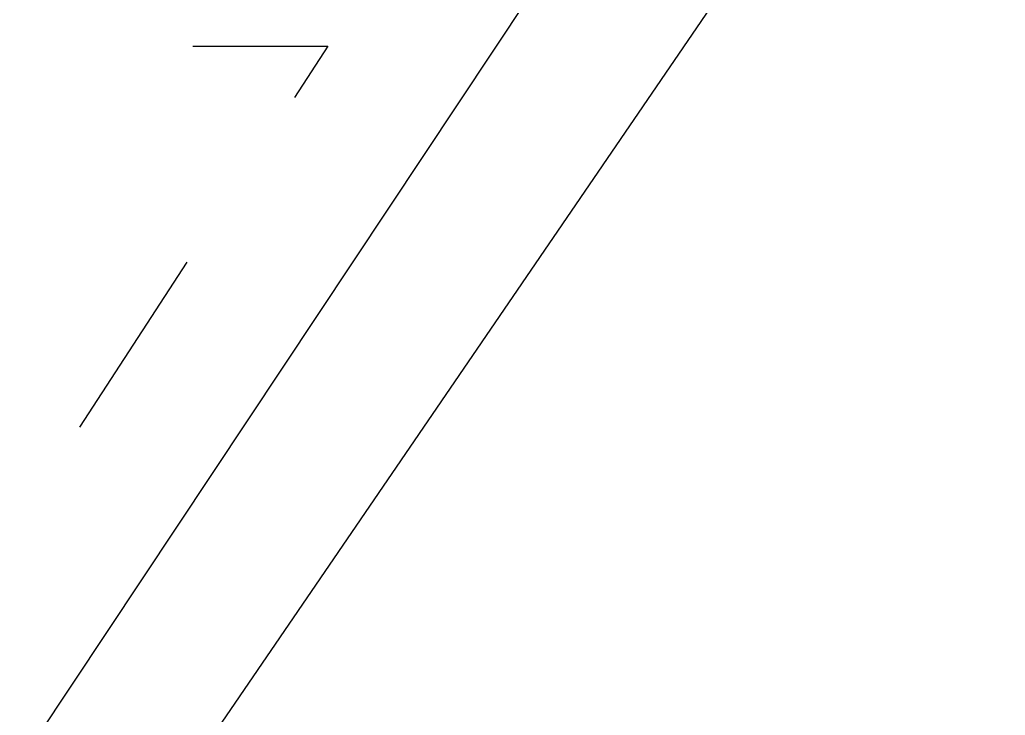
# Model space of a CAD drawing. Extents: x 421500 to 422711, y 436000 to 437000.
# Drawn here: x 421966.197 to 421970.203, y 436496.728 to 436499.557 of the extents above; entities that cross this region are included whole.
import ezdxf

# ---------------------------------------------------------------- set-up
doc = ezdxf.new("R2010")
doc.units = 0
doc.linetypes.add('716709-ExBase$0$OS-LANDFORM', pattern=[1.6, 0.8, -0.8])
for name, color, linetype in [('716709-ExBase$0$OS-Join', 8, 'Continuous'), ('716709-ExBase$0$OS-LINE_0030_OBSTRUCTING_FEAT', 8, 'Continuous'), ('716709-ExBase$0$OS-LINE_0376_BOT_SLOPE_CLIFF', 8, '716709-ExBase$0$OS-LANDFORM'), ('Pr-Edging', 7, 'Continuous'), ('Pr-KerbEdge', 8, 'Continuous')]:
    doc.layers.add(name, color=color, linetype=linetype)

msp = doc.modelspace()

# ---------------------------------------------------------------- linework, layer by layer
at = {"layer": '716709-ExBase$0$OS-Join', "flags": 128}
msp.add_lwpolyline([(421970.4058, 436501.6582), (421965.65, 436494.7)], dxfattribs=at)
at = {"layer": '716709-ExBase$0$OS-LINE_0030_OBSTRUCTING_FEAT', "flags": 128}
msp.add_lwpolyline([(421935.63, 436450.91), (421950.7, 436473.2), (421968.5, 436500)], dxfattribs=at)
at = {"layer": '716709-ExBase$0$OS-LINE_0376_BOT_SLOPE_CLIFF', "flags": 128}
msp.add_lwpolyline([(421965.3, 436499.45), (421967.45, 436499.45), (421963.05, 436492.7), (421954.55, 436480.15), (421947.1, 436468.95), (421942.7, 436462.55), (421940.5, 436460.1), (421938.9, 436458.55), (421936.9, 436457.25), (421934.45, 436456.1), (421932.45, 436455.3), (421930.95, 436455.1), (421930.35, 436454.8), (421928.2, 436451.45), (421921.05, 436441.65), (421916.55, 436435.4), (421914.45, 436432.7), (421912.05, 436428.8), (421909, 436424.4), (421907.7, 436422.45), (421905.85, 436419.5), (421901.4, 436411.25), (421898.2, 436405.7), (421893.9, 436398.5), (421890.3, 436392.5), (421887.7, 436388.25), (421884.55, 436383.65), (421881.7, 436379.5), (421878.9, 436375.15), (421875.25, 436369.2), (421872.25, 436363.85), (421869.45, 436359.3), (421868.1, 436357.2), (421867.6, 436356.8), (421867.05, 436356), (421862.55, 436348.95), (421860.25, 436345.05), (421857.8, 436341.15), (421855.4, 436337.3), (421853.3, 436334.05), (421850.65, 436330.1), (421848.45, 436326.95), (421847, 436325.05), (421845.05, 436321.75), (421841.95, 436316.9), (421834.25, 436304.95), (421829.85, 436298.2), (421826, 436292.25), (421823.55, 436288.5), (421821.4, 436285.1), (421820.7, 436283.9), (421819.3, 436281.65), (421817.4, 436278.2), (421815.2, 436274.5), (421813.3, 436271.2), (421811.35, 436268.1), (421810.6, 436268.75), (421809.7, 436267.5), (421808.7, 436266), (421809.3, 436265.2), (421806.2, 436260.65), (421801.1, 436253.9), (421796.05, 436246.85), (421789.95, 436238.15), (421784.85, 436231.5), (421780.45, 436225.75), (421777.25, 436221.15), (421773.85, 436217), (421769.45, 436211.75), (421765.8, 436207.5), (421761.35, 436202.35), (421755.6, 436196.05), (421751.3, 436191.4), (421747.9, 436187.95), (421745.85, 436186.1), (421744.9, 436185.15), (421744.7, 436184.1), (421744.35, 436182.95), (421744.25, 436180.45), (421744.45, 436178.4), (421745.05, 436169.5), (421745.65, 436158.6), (421746.3, 436150.5), (421746.45, 436148.7), (421746.16, 436148.58)], dxfattribs=at)
at = {"layer": 'Pr-Edging', "flags": 128}
msp.add_lwpolyline([(421970.1415, 436501.2716), (421967.1035, 436500.5934, 0.003266), (421966.8807, 436500.5421, 0.067949), (421963.3108, 436499.2763), (421961.3802, 436496.8948)], format="xyb", dxfattribs=at)
at = {"layer": 'Pr-KerbEdge'}
msp.add_arc((422086.9238, 436454.9562), 118.125, 133.732121, 133.732121, dxfattribs=at)

doc.saveas('drawing.dxf')
